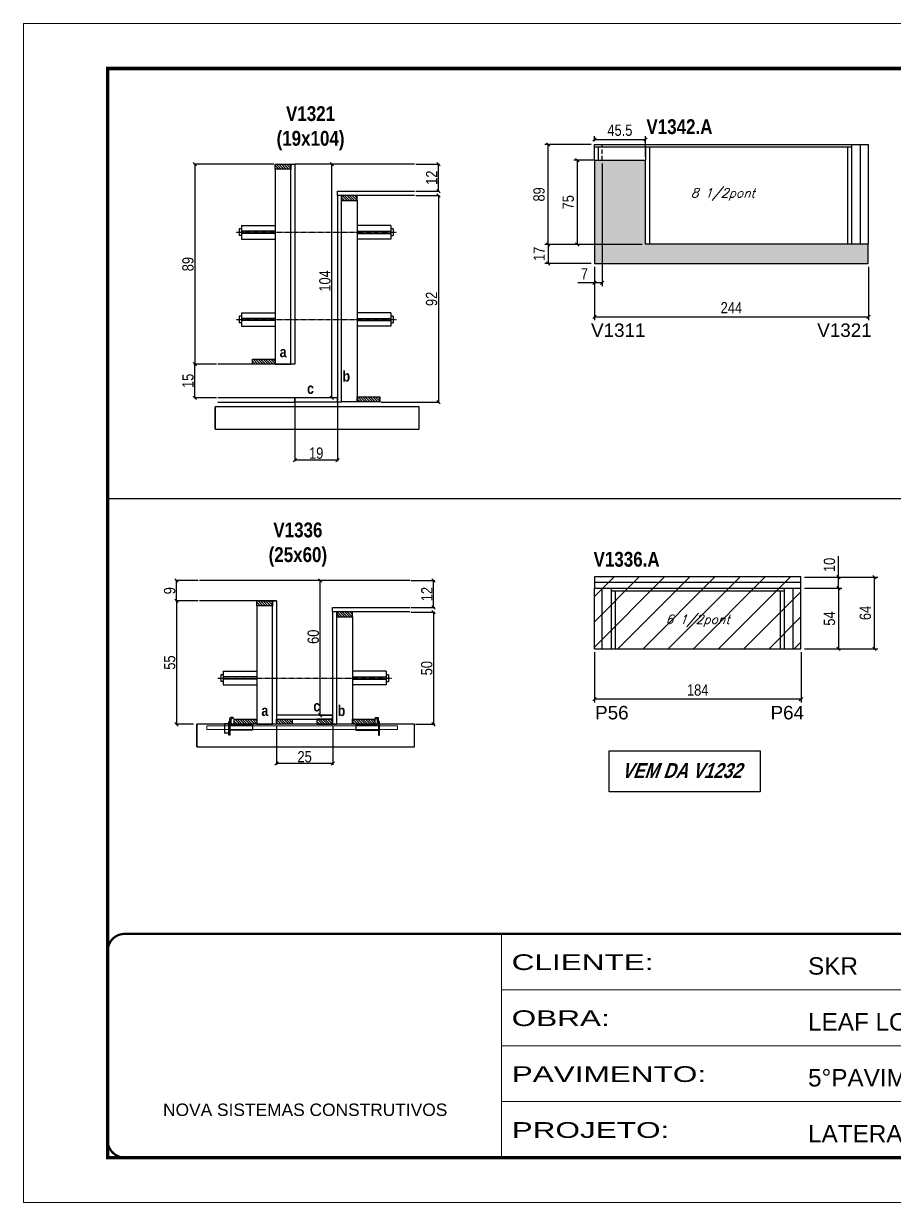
# Model space of a CAD drawing. Extents: x 3309 to 10384, y -2522 to 14608.
# Drawn here: x 3309 to 4085, y 4369 to 5419 of the extents above; entities that cross this region are included whole.
import ezdxf

# ---------------------------------------------------------------- set-up
doc = ezdxf.new("R2010")
doc.units = 0
for name, pattern in [('CONTINUO', [0]), ('DASHED', [0.75, 0.5, -0.25]), ('HIDDEN', [0.375, 0.25, -0.125])]:
    doc.linetypes.add(name, pattern=pattern)
for name, color, linetype in [('5', 5, 'Continuous'), ('barrote', 251, 'Continuous'), ('COTA', 241, 'Continuous'), ('detalhes', 4, 'Continuous'), ('NOMENCLATURA', 7, 'Continuous'), ('Painéis', 200, 'Continuous'), ('presilha', 1, 'Continuous'), ('SARR_2.2x10', 60, 'Continuous'), ('SARR_2.2x7', 40, 'Continuous'), ('SARR_3.5x7', 81, 'Continuous'), ('TENSOR', 3, 'Continuous'), ('texto', 7, 'Continuous')]:
    doc.layers.add(name, color=color, linetype=linetype)
for name, color, linetype, lineweight in [('CONCRETO', 251, 'Continuous', 25), ('Folhas', 255, 'Continuous', 9), ('Hachura', 251, 'Continuous', 9), ('SARRAFO DE PRESSAO', 251, 'DASHED', 9), ('SCO-___-LAJ', 2, 'Continuous', 0)]:
    doc.layers.add(name, color=color, linetype=linetype, lineweight=lineweight)
doc.styles.add('ARIAL', font='arial.ttf')
doc.styles.add('COTA TECNICA', font='techl___.ttf', dxfattribs={"height": 10})
doc.styles.add('COTA TECNICA 2X', font='techl___.ttf', dxfattribs={"height": 10})
doc.styles.add('Romans', font='romans.shx')
doc.styles.get("Standard").update_dxf_attribs({"font": 'arial.ttf'})
doc.styles.add('TECNICA', font='techb___.ttf', dxfattribs={"height": 10})
doc.styles.add('Tecnologia', font='')
doc.styles.get('Tecnologia').set_extended_font_data('Forgotten Futurist')
doc.dimstyles.new('PAINEL', dxfattribs={"dimtxt": 10, "dimasz": 3, "dimexe": 3, "dimexo": 3, "dimgap": 3, "dimtad": 1, "dimdec": 1, "dimzin": 12, "dimdsep": 46, "dimtxsty": 'COTA TECNICA', "dimblk1": 'OBLIQUE', "dimblk2": 'OBLIQUE', "dimsah": 1, "dimcen": 0.9, "dimclrd": 4, "dimclre": 4, "dimclrt": 240, "dimadec": 1, "dimazin": 3, "dimtfac": 1, "dimtdec": 1, "dimtmove": 0, "dimatfit": 3, "dimfxl": 1, "dimtolj": 1, "dimtzin": 12, "dimarcsym": 0})
doc.dimstyles.new('SECAO', dxfattribs={"dimscale": 0.333333, "dimtxt": 5, "dimasz": 9, "dimexe": 3, "dimexo": 3, "dimgap": 3, "dimtad": 1, "dimdec": 1, "dimlfac": 0.5, "dimzin": 12, "dimdsep": 46, "dimtxsty": 'COTA TECNICA 2X', "dimblk1": 'OBLIQUE', "dimblk2": 'OBLIQUE', "dimsah": 1, "dimcen": 0.9, "dimclrd": 4, "dimclre": 4, "dimclrt": 240, "dimadec": 1, "dimazin": 3, "dimtfac": 1, "dimtdec": 1, "dimtmove": 0, "dimatfit": 3, "dimfxl": 1, "dimtolj": 1, "dimtzin": 12, "dimarcsym": 0})

# ---------------------------------------------------------------- blocks, each defined once
blk = doc.blocks.new('9999999999')
at = {"color": 30, "linetype": 'CONTINUO'}
for p, q in [((98564.6, 34230.2), (98564.6, 34429.4)), ((98564.6, 34379.6), (99584, 34379.6)), ((98564.6, 34329.8), (99488, 34329.8)), ((98564.6, 34280), (99488, 34280))]:
    blk.add_line(p, q, dxfattribs=at)
at = {"color": 30, "linetype": 'CONTINUO', "const_width": 2}
blk.add_lwpolyline([(99584, 34230.2), (99584, 34414.4, 0.414214), (99569, 34429.4), (98229, 34429.4, 0.414214), (98214, 34414.4), (98214, 34245.2, 0.414214), (98229, 34230.2), (99584, 34230.2)], format="xyb", dxfattribs=at)
at = {"layer": 'Folhas'}
blk.add_lwpolyline([(98139, 34190.2), (99624, 34190.2), (99624, 35240.2), (98139, 35240.2)], close=True, dxfattribs=at)
at = {"layer": 'Folhas', "color": 30, "const_width": 3}
blk.add_lwpolyline([(98214, 34230.2), (99584, 34230.2), (99584, 35200.2), (98214, 35200.2)], close=True, dxfattribs=at)
at = {"color": 7, "linetype": 'Continuous', "ltscale": 5, "style": 'ARIAL'}
for s, height, p in [('SKR', 15.48, (98837.7, 34393.1)), ('LEAF LOEFGREN', 15.483, (98837.7, 34343.3)), ('5°PAVIMENTO', 15.483, (98837.7, 34293.5)), ('NOVA SISTEMAS CONSTRUTIVOS', 11.059, (98263.2, 34267.2)), ('LATERAIS DE VIGAS', 15.483, (98837.7, 34243.7))]:
    blk.add_text(s, height=height, dxfattribs=at).set_placement(p)
at = {"layer": 'Folhas', "color": 7, "style": 'Tecnologia', "width": 1.5}
for s, p in [('CLIENTE:', (98573.7, 34397.2)), ('OBRA:', (98573.7, 34347.3)), ('PAVIMENTO:', (98573.7, 34297.5)), ('PROJETO:', (98573.7, 34247.7))]:
    blk.add_text(s, height=14, dxfattribs=at).set_placement(p)
blk = doc.blocks.new('_Oblique')
at = {"color": 0, "linetype": 'ByBlock', "lineweight": -2}
blk.add_line((-0.5, -0.5), (0.5, 0.5), dxfattribs=at)
blk = doc.blocks.new('*D894')
at = {"layer": 'COTA', "color": 4, "lineweight": -2, "transparency": 16777216}
for p, q in [((3534.7, 4794.1), (3534.7, 4759.1)), ((3584.7, 4794.1), (3584.7, 4759.1)), ((3584.7, 4760.1), (3534.7, 4760.1))]:
    blk.add_line(p, q, dxfattribs=at)
at = {"layer": 'Defpoints', "color": 0, "transparency": 16777216}
for p in [(3534.7, 4795.1), (3584.7, 4795.1), (3534.7, 4760.1)]:
    blk.add_point(p, dxfattribs=at)
at = {"layer": 'COTA', "color": 4, "lineweight": -2, "transparency": 16777216, "xscale": 3, "yscale": 3, "zscale": 3, "rotation": 180}
blk.add_blockref('_Oblique', (3534.7, 4760.1), dxfattribs=at)
at = {"layer": 'COTA', "color": 4, "lineweight": -2, "transparency": 16777216, "xscale": 3, "yscale": 3, "zscale": 3}
blk.add_blockref('_Oblique', (3584.7, 4760.1), dxfattribs=at)
at = {"layer": 'COTA', "color": 240, "transparency": 16777216, "insert": (3559.7, 4766.2), "char_height": 10, "attachment_point": 5, "style": 'COTA TECNICA 2X'}
blk.add_mtext('\\A1;25', dxfattribs=at)
blk = doc.blocks.new('PRESILHA METÁLICA 1')
at = {"layer": 'presilha'}
for p, q in [((7.5, 10.6), (7.5, 19.9)), ((12, 21), (8.6, 21)), ((9, 11.6), (9, 18.9)), ((12, 19.5), (9.6, 19.5)), ((12, 21), (12, 19.5)), ((0, 13), (6, 13)), ((0, 13), (0, 0)), ((6, 0), (0, 0)), ((6, 15.5), (7.5, 15.5)), ((6, -2.5), (6, 15.5)), ((6, 13), (6, 0)), ((7.5, 15.5), (7.5, -2.5)), ((37.5, 4.1), (7.5, 4.1)), ((37.5, 11), (9.6, 11)), ((37.5, 11), (37.5, 4.1)), ((7.5, -2.5), (6, -2.5))]:
    blk.add_line(p, q, dxfattribs=at)
for centre, radius, start, end in [((8.6, 19.9), 1.14, 90, 180), ((9.6, 18.9), 0.57, 90, 180), ((9.6, 11.6), 0.57, 180, 270)]:
    blk.add_arc(centre, radius, start, end, dxfattribs=at)
blk = doc.blocks.new('PRESILHA METÁLICA 2')
at = {"layer": 'presilha'}
for p, q in [((-5.2, 23.5), (-5.2, 22)), ((-5.2, 23.5), (-1.9, 23.5)), ((-5.2, 22), (-2.8, 22)), ((-2.2, 14.1), (-2.2, 21.4)), ((0.8, 18), (-0.8, 18)), ((-0.8, 18), (-0.8, 0)), ((-0.8, 14.6), (-0.8, 22.4)), ((0.8, 0), (0.8, 18)), ((-30.8, 13.5), (-30.8, 6.6)), ((-30.8, 13.5), (-2.8, 13.5)), ((-30.8, 6.6), (-0.8, 6.6)), ((-0.8, 0), (0.8, 0))]:
    blk.add_line(p, q, dxfattribs=at)
for centre, radius, start, end in [((-2.8, 21.4), 0.57, 0, 90), ((-1.9, 22.4), 1.14, 0, 90), ((-2.8, 14.1), 0.57, 270, 0)]:
    blk.add_arc(centre, radius, start, end, dxfattribs=at)
blk = doc.blocks.new('*D895')
at = {"layer": 'COTA', "color": 4, "lineweight": -2, "transparency": 16777216}
for p, q in [((3465, 4905.1), (3444.6, 4905.1)), ((3445.6, 4905.1), (3445.6, 4795.1)), ((3460.8, 4795.1), (3444.6, 4795.1))]:
    blk.add_line(p, q, dxfattribs=at)
at = {"layer": 'Defpoints', "color": 0, "transparency": 16777216}
for p in [(3466, 4905.1), (3445.6, 4795.1), (3461.8, 4795.1)]:
    blk.add_point(p, dxfattribs=at)
at = {"layer": 'COTA', "color": 4, "lineweight": -2, "transparency": 16777216, "xscale": 3, "yscale": 3, "zscale": 3}
for p, rotation in [((3445.6, 4905.1), 90), ((3445.6, 4795.1), 270)]:
    blk.add_blockref('_Oblique', p, dxfattribs=dict(at, rotation=rotation))
at = {"layer": 'COTA', "color": 240, "transparency": 16777216, "insert": (3439.5, 4850.1), "char_height": 10, "attachment_point": 5, "rotation": 90, "style": 'COTA TECNICA 2X'}
blk.add_mtext('\\A1;55', dxfattribs=at)
blk = doc.blocks.new('*D896')
at = {"layer": 'COTA', "color": 4, "lineweight": -2, "transparency": 16777216}
for p, q in [((3654.4, 4895.1), (3675.6, 4895.1)), ((3674.6, 4895.1), (3674.6, 4795.1)), ((3658.5, 4795.1), (3675.6, 4795.1))]:
    blk.add_line(p, q, dxfattribs=at)
at = {"layer": 'Defpoints', "color": 0, "transparency": 16777216}
for p in [(3653.4, 4895.1), (3657.5, 4795.1), (3674.6, 4795.1)]:
    blk.add_point(p, dxfattribs=at)
at = {"layer": 'COTA', "color": 4, "lineweight": -2, "transparency": 16777216, "xscale": 3, "yscale": 3, "zscale": 3}
for p, rotation in [((3674.6, 4895.1), 90), ((3674.6, 4795.1), 270)]:
    blk.add_blockref('_Oblique', p, dxfattribs=dict(at, rotation=rotation))
at = {"layer": 'COTA', "color": 240, "transparency": 16777216, "insert": (3668.5, 4845.1), "char_height": 10, "attachment_point": 5, "rotation": 90, "style": 'COTA TECNICA 2X'}
blk.add_mtext('\\A1;50', dxfattribs=at)
blk = doc.blocks.new('*D897')
at = {"layer": 'COTA', "color": 4, "lineweight": -2, "transparency": 16777216}
for p, q in [((3583.7, 4923.1), (3572.5, 4923.1)), ((3573.5, 4803.1), (3573.5, 4923.1)), ((3583.7, 4803.1), (3572.5, 4803.1))]:
    blk.add_line(p, q, dxfattribs=at)
at = {"layer": 'Defpoints', "color": 0, "transparency": 16777216}
for p in [(3573.5, 4923.1), (3584.7, 4923.1), (3584.7, 4803.1)]:
    blk.add_point(p, dxfattribs=at)
at = {"layer": 'COTA', "color": 4, "lineweight": -2, "transparency": 16777216, "xscale": 3, "yscale": 3, "zscale": 3}
for p, rotation in [((3573.5, 4923.1), 90), ((3573.5, 4803.1), 270)]:
    blk.add_blockref('_Oblique', p, dxfattribs=dict(at, rotation=rotation))
at = {"layer": 'COTA', "color": 240, "transparency": 16777216, "insert": (3567.4, 4873.1), "char_height": 10, "attachment_point": 5, "rotation": 90, "style": 'COTA TECNICA 2X'}
blk.add_mtext('\\A1;60', dxfattribs=at)
blk = doc.blocks.new('*D898')
at = {"layer": 'COTA', "color": 4, "lineweight": -2, "transparency": 16777216}
for p, q in [((3654.4, 4923.1), (3675.6, 4923.1)), ((3674.6, 4899.1), (3674.6, 4923.1)), ((3654.4, 4899.1), (3675.6, 4899.1))]:
    blk.add_line(p, q, dxfattribs=at)
at = {"layer": 'Defpoints', "color": 0, "transparency": 16777216}
for p in [(3653.4, 4923.1), (3674.6, 4923.1), (3653.4, 4899.1)]:
    blk.add_point(p, dxfattribs=at)
at = {"layer": 'COTA', "color": 4, "lineweight": -2, "transparency": 16777216, "xscale": 3, "yscale": 3, "zscale": 3}
for p, rotation in [((3674.6, 4923.1), 90), ((3674.6, 4899.1), 270)]:
    blk.add_blockref('_Oblique', p, dxfattribs=dict(at, rotation=rotation))
at = {"layer": 'COTA', "color": 240, "transparency": 16777216, "insert": (3668.5, 4911.1), "char_height": 10, "attachment_point": 5, "rotation": 90, "style": 'COTA TECNICA 2X'}
blk.add_mtext('\\A1;12', dxfattribs=at)
blk = doc.blocks.new('*D899')
at = {"layer": 'COTA', "color": 4, "lineweight": -2, "transparency": 16777216}
for p, q in [((3465, 4923.1), (3444.6, 4923.1)), ((3445.6, 4905.1), (3445.6, 4923.1)), ((3465, 4905.1), (3444.6, 4905.1))]:
    blk.add_line(p, q, dxfattribs=at)
at = {"layer": 'Defpoints', "color": 0, "transparency": 16777216}
for p in [(3445.6, 4923.1), (3466, 4923.1), (3466, 4905.1)]:
    blk.add_point(p, dxfattribs=at)
at = {"layer": 'COTA', "color": 4, "lineweight": -2, "transparency": 16777216, "xscale": 3, "yscale": 3, "zscale": 3}
for p, rotation in [((3445.6, 4923.1), 90), ((3445.6, 4905.1), 270)]:
    blk.add_blockref('_Oblique', p, dxfattribs=dict(at, rotation=rotation))
at = {"layer": 'COTA', "color": 240, "transparency": 16777216, "insert": (3439.5, 4914.1), "char_height": 10, "attachment_point": 5, "rotation": 90, "style": 'COTA TECNICA 2X'}
blk.add_mtext('\\A1;9', dxfattribs=at)
blk = doc.blocks.new('*D908')
at = {"layer": 'COTA', "color": 4, "lineweight": -2, "transparency": 16777216}
for p, q in [((3817.8, 4859.3), (3817.8, 4814.5)), ((4001.8, 4859.3), (4001.8, 4814.5)), ((4001.8, 4817.5), (3817.8, 4817.5))]:
    blk.add_line(p, q, dxfattribs=at)
at = {"layer": 'Defpoints', "color": 0, "transparency": 16777216}
for p in [(3817.8, 4862.3), (4001.8, 4862.3), (3817.8, 4817.5)]:
    blk.add_point(p, dxfattribs=at)
at = {"layer": 'COTA', "color": 4, "lineweight": -2, "transparency": 16777216, "xscale": 3, "yscale": 3, "zscale": 3, "rotation": 180}
blk.add_blockref('_Oblique', (3817.8, 4817.5), dxfattribs=at)
at = {"layer": 'COTA', "color": 4, "lineweight": -2, "transparency": 16777216, "xscale": 3, "yscale": 3, "zscale": 3}
blk.add_blockref('_Oblique', (4001.8, 4817.5), dxfattribs=at)
at = {"layer": 'COTA', "color": 240, "transparency": 16777216, "insert": (3909.8, 4825.6), "char_height": 10, "attachment_point": 5, "style": 'COTA TECNICA'}
blk.add_mtext('\\A1;184', dxfattribs=at)
blk = doc.blocks.new('*D900')
at = {"layer": 'COTA', "color": 4, "lineweight": -2, "transparency": 16777216}
for p, q in [((4004.8, 4916.3), (4038.3, 4916.3)), ((4035.3, 4916.3), (4035.3, 4862.3)), ((4004.8, 4862.3), (4038.3, 4862.3))]:
    blk.add_line(p, q, dxfattribs=at)
at = {"layer": 'Defpoints', "color": 0, "transparency": 16777216}
for p in [(4001.8, 4916.3), (4001.8, 4862.3), (4035.3, 4862.3)]:
    blk.add_point(p, dxfattribs=at)
at = {"layer": 'COTA', "color": 4, "lineweight": -2, "transparency": 16777216, "xscale": 3, "yscale": 3, "zscale": 3}
for p, rotation in [((4035.3, 4916.3), 90), ((4035.3, 4862.3), 270)]:
    blk.add_blockref('_Oblique', p, dxfattribs=dict(at, rotation=rotation))
at = {"layer": 'COTA', "color": 240, "transparency": 16777216, "insert": (4027.2, 4889.3), "char_height": 10, "attachment_point": 5, "rotation": 90, "style": 'COTA TECNICA'}
blk.add_mtext('\\A1;54', dxfattribs=at)
blk = doc.blocks.new('*D901')
at = {"layer": 'COTA', "color": 4, "lineweight": -2, "transparency": 16777216}
for p, q in [((4035.3, 4926.3), (4035.3, 4944.8)), ((4004.8, 4926.3), (4038.3, 4926.3)), ((4035.3, 4916.3), (4035.3, 4926.3)), ((4004.8, 4916.3), (4038.3, 4916.3))]:
    blk.add_line(p, q, dxfattribs=at)
at = {"layer": 'Defpoints', "color": 0, "transparency": 16777216}
for p in [(4001.8, 4926.3), (4035.3, 4926.3), (4001.8, 4916.3)]:
    blk.add_point(p, dxfattribs=at)
at = {"layer": 'COTA', "color": 4, "lineweight": -2, "transparency": 16777216, "xscale": 3, "yscale": 3, "zscale": 3}
for p, rotation in [((4035.3, 4926.3), 90), ((4035.3, 4916.3), 270)]:
    blk.add_blockref('_Oblique', p, dxfattribs=dict(at, rotation=rotation))
at = {"layer": 'COTA', "color": 240, "transparency": 16777216, "insert": (4027.2, 4937.1), "char_height": 10, "attachment_point": 5, "rotation": 90, "style": 'COTA TECNICA'}
blk.add_mtext('\\A1;10', dxfattribs=at)
blk = doc.blocks.new('*D902')
at = {"layer": 'COTA', "color": 4, "lineweight": -2, "transparency": 16777216}
for p, q in [((4004.8, 4926.3), (4070.2, 4926.3)), ((4067.2, 4862.3), (4067.2, 4926.3)), ((4004.8, 4862.3), (4070.2, 4862.3))]:
    blk.add_line(p, q, dxfattribs=at)
at = {"layer": 'Defpoints', "color": 0, "transparency": 16777216}
for p in [(4001.8, 4926.3), (4067.2, 4926.3), (4001.8, 4862.3)]:
    blk.add_point(p, dxfattribs=at)
at = {"layer": 'COTA', "color": 4, "lineweight": -2, "transparency": 16777216, "xscale": 3, "yscale": 3, "zscale": 3}
for p, rotation in [((4067.2, 4926.3), 90), ((4067.2, 4862.3), 270)]:
    blk.add_blockref('_Oblique', p, dxfattribs=dict(at, rotation=rotation))
at = {"layer": 'COTA', "color": 240, "transparency": 16777216, "insert": (4059.1, 4894.3), "char_height": 10, "attachment_point": 5, "rotation": 90, "style": 'COTA TECNICA'}
blk.add_mtext('\\A1;64', dxfattribs=at)
blk = doc.blocks.new('*D1022')
at = {"layer": 'COTA', "color": 4, "lineweight": -2, "transparency": 16777216}
for p, q in [((3551, 5081.4), (3551, 5029.5)), ((3589, 5081.4), (3589, 5029.5)), ((3589, 5030.5), (3551, 5030.5))]:
    blk.add_line(p, q, dxfattribs=at)
at = {"layer": 'Defpoints', "color": 0, "transparency": 16777216}
for p in [(3551, 5082.4), (3589, 5082.4), (3551, 5030.5)]:
    blk.add_point(p, dxfattribs=at)
at = {"layer": 'COTA', "color": 4, "lineweight": -2, "transparency": 16777216, "xscale": 3, "yscale": 3, "zscale": 3, "rotation": 180}
blk.add_blockref('_Oblique', (3551, 5030.5), dxfattribs=at)
at = {"layer": 'COTA', "color": 4, "lineweight": -2, "transparency": 16777216, "xscale": 3, "yscale": 3, "zscale": 3}
blk.add_blockref('_Oblique', (3589, 5030.5), dxfattribs=at)
at = {"layer": 'COTA', "color": 240, "transparency": 16777216, "insert": (3570, 5036.6), "char_height": 10, "attachment_point": 5, "style": 'COTA TECNICA 2X'}
blk.add_mtext('\\A1;19', dxfattribs=at)
blk = doc.blocks.new('*D1023')
at = {"layer": 'COTA', "color": 4, "lineweight": -2, "transparency": 16777216}
for p, q in [((3532.4, 5294), (3460.9, 5294)), ((3461.9, 5294), (3461.9, 5116)), ((3481.3, 5116), (3460.9, 5116))]:
    blk.add_line(p, q, dxfattribs=at)
at = {"layer": 'Defpoints', "color": 0, "transparency": 16777216}
for p in [(3533.4, 5294), (3461.9, 5116), (3482.3, 5116, 0)]:
    blk.add_point(p, dxfattribs=at)
at = {"layer": 'COTA', "color": 4, "lineweight": -2, "transparency": 16777216, "xscale": 3, "yscale": 3, "zscale": 3}
for p, rotation in [((3461.9, 5294), 90), ((3461.9, 5116), 270)]:
    blk.add_blockref('_Oblique', p, dxfattribs=dict(at, rotation=rotation))
at = {"layer": 'COTA', "color": 240, "transparency": 16777216, "insert": (3455.8, 5205), "char_height": 10, "attachment_point": 5, "rotation": 90, "style": 'COTA TECNICA 2X'}
blk.add_mtext('\\A1;89', dxfattribs=at)
blk = doc.blocks.new('*D1024')
at = {"layer": 'COTA', "color": 4, "lineweight": -2, "transparency": 16777216}
for p, q in [((3658.7, 5266), (3679.9, 5266)), ((3678.9, 5266), (3678.9, 5082)), ((3627.6, 5082), (3679.9, 5082))]:
    blk.add_line(p, q, dxfattribs=at)
at = {"layer": 'Defpoints', "color": 0, "transparency": 16777216}
for p in [(3657.7, 5266), (3626.6, 5082, 0), (3678.9, 5082)]:
    blk.add_point(p, dxfattribs=at)
at = {"layer": 'COTA', "color": 4, "lineweight": -2, "transparency": 16777216, "xscale": 3, "yscale": 3, "zscale": 3}
for p, rotation in [((3678.9, 5266), 90), ((3678.9, 5082), 270)]:
    blk.add_blockref('_Oblique', p, dxfattribs=dict(at, rotation=rotation))
at = {"layer": 'COTA', "color": 240, "transparency": 16777216, "insert": (3672.8, 5174), "char_height": 10, "attachment_point": 5, "rotation": 90, "style": 'COTA TECNICA 2X'}
blk.add_mtext('\\A1;92', dxfattribs=at)
blk = doc.blocks.new('*D1025')
at = {"layer": 'COTA', "color": 4, "lineweight": -2, "transparency": 16777216}
for p, q in [((3588, 5294), (3582.9, 5294)), ((3583.9, 5086), (3583.9, 5294)), ((3588, 5086), (3582.9, 5086))]:
    blk.add_line(p, q, dxfattribs=at)
at = {"layer": 'Defpoints', "color": 0, "transparency": 16777216}
for p in [(3583.9, 5294), (3589, 5294), (3589, 5086)]:
    blk.add_point(p, dxfattribs=at)
at = {"layer": 'COTA', "color": 4, "lineweight": -2, "transparency": 16777216, "xscale": 3, "yscale": 3, "zscale": 3}
for p, rotation in [((3583.9, 5294), 90), ((3583.9, 5086), 270)]:
    blk.add_blockref('_Oblique', p, dxfattribs=dict(at, rotation=rotation))
at = {"layer": 'COTA', "color": 240, "transparency": 16777216, "insert": (3577.8, 5190), "char_height": 10, "attachment_point": 5, "rotation": 90, "style": 'COTA TECNICA 2X'}
blk.add_mtext('\\A1;104', dxfattribs=at)
blk = doc.blocks.new('*D1026')
at = {"layer": 'COTA', "color": 4, "lineweight": -2, "transparency": 16777216}
for p, q in [((3658.7, 5294), (3679.9, 5294)), ((3678.9, 5270), (3678.9, 5294)), ((3658.7, 5270), (3679.9, 5270))]:
    blk.add_line(p, q, dxfattribs=at)
at = {"layer": 'Defpoints', "color": 0, "transparency": 16777216}
for p in [(3657.7, 5294), (3678.9, 5294), (3657.7, 5270)]:
    blk.add_point(p, dxfattribs=at)
at = {"layer": 'COTA', "color": 4, "lineweight": -2, "transparency": 16777216, "xscale": 3, "yscale": 3, "zscale": 3}
for p, rotation in [((3678.9, 5294), 90), ((3678.9, 5270), 270)]:
    blk.add_blockref('_Oblique', p, dxfattribs=dict(at, rotation=rotation))
at = {"layer": 'COTA', "color": 240, "transparency": 16777216, "insert": (3672.8, 5282), "char_height": 10, "attachment_point": 5, "rotation": 90, "style": 'COTA TECNICA 2X'}
blk.add_mtext('\\A1;12', dxfattribs=at)
blk = doc.blocks.new('*D1027')
at = {"layer": 'COTA', "color": 4, "lineweight": -2, "transparency": 16777216}
for p, q in [((3481.3, 5116), (3460.9, 5116)), ((3461.9, 5086), (3461.9, 5116)), ((3481.3, 5086), (3460.9, 5086))]:
    blk.add_line(p, q, dxfattribs=at)
at = {"layer": 'Defpoints', "color": 0, "transparency": 16777216}
for p in [(3461.9, 5116), (3482.3, 5116), (3482.3, 5086)]:
    blk.add_point(p, dxfattribs=at)
at = {"layer": 'COTA', "color": 4, "lineweight": -2, "transparency": 16777216, "xscale": 3, "yscale": 3, "zscale": 3}
for p, rotation in [((3461.9, 5116), 90), ((3461.9, 5086), 270)]:
    blk.add_blockref('_Oblique', p, dxfattribs=dict(at, rotation=rotation))
at = {"layer": 'COTA', "color": 240, "transparency": 16777216, "insert": (3455.8, 5101), "char_height": 10, "attachment_point": 5, "rotation": 90, "style": 'COTA TECNICA 2X'}
blk.add_mtext('\\A1;15', dxfattribs=at)
blk = doc.blocks.new('*D1021')
at = {"layer": 'COTA', "color": 4, "lineweight": -2, "transparency": 16777216}
for p, q in [((3817.8, 5202.6), (3817.8, 5155.1)), ((4061.8, 5202.6), (4061.8, 5155.1)), ((3817.8, 5158.1), (4061.8, 5158.1))]:
    blk.add_line(p, q, dxfattribs=at)
at = {"layer": 'Defpoints', "color": 0, "transparency": 16777216}
for p in [(3817.8, 5205.6, 0), (4061.8, 5205.6), (4061.8, 5158.1)]:
    blk.add_point(p, dxfattribs=at)
at = {"layer": 'COTA', "color": 4, "lineweight": -2, "transparency": 16777216, "xscale": 3, "yscale": 3, "zscale": 3, "rotation": 180}
blk.add_blockref('_Oblique', (3817.8, 5158.1), dxfattribs=at)
at = {"layer": 'COTA', "color": 4, "lineweight": -2, "transparency": 16777216, "xscale": 3, "yscale": 3, "zscale": 3}
blk.add_blockref('_Oblique', (4061.8, 5158.1), dxfattribs=at)
at = {"layer": 'COTA', "color": 240, "transparency": 16777216, "insert": (3939.8, 5166.2), "char_height": 10, "attachment_point": 5, "style": 'COTA TECNICA'}
blk.add_mtext('\\A1;244', dxfattribs=at)
blk = doc.blocks.new('*D1032')
at = {"layer": 'COTA', "color": 4, "lineweight": -2, "transparency": 16777216}
for p, q in [((3824.8, 5294.6), (3824.8, 5185.3)), ((3817.8, 5202.6), (3817.8, 5185.3)), ((3817.8, 5188.3), (3803, 5188.3)), ((3824.8, 5188.3), (3817.8, 5188.3))]:
    blk.add_line(p, q, dxfattribs=at)
at = {"layer": 'Defpoints', "color": 0, "transparency": 16777216}
for p in [(3824.8, 5297.6), (3817.8, 5205.6), (3817.8, 5188.3)]:
    blk.add_point(p, dxfattribs=at)
at = {"layer": 'COTA', "color": 4, "lineweight": -2, "transparency": 16777216, "xscale": 3, "yscale": 3, "zscale": 3, "rotation": 180}
blk.add_blockref('_Oblique', (3817.8, 5188.3), dxfattribs=at)
at = {"layer": 'COTA', "color": 4, "lineweight": -2, "transparency": 16777216, "xscale": 3, "yscale": 3, "zscale": 3}
blk.add_blockref('_Oblique', (3824.8, 5188.3), dxfattribs=at)
at = {"layer": 'COTA', "color": 240, "transparency": 16777216, "insert": (3808.9, 5196.4), "char_height": 10, "attachment_point": 5, "style": 'COTA TECNICA'}
blk.add_mtext('\\A1;7', dxfattribs=at)
blk = doc.blocks.new('*D1033')
at = {"layer": 'COTA', "color": 4, "lineweight": -2, "transparency": 16777216}
for p, q in [((3818.3, 5297.6), (3799.6, 5297.6)), ((3802.6, 5222.6), (3802.6, 5297.6)), ((3860.3, 5222.6), (3799.6, 5222.6))]:
    blk.add_line(p, q, dxfattribs=at)
at = {"layer": 'Defpoints', "color": 0, "transparency": 16777216}
for p in [(3802.6, 5297.6), (3821.3, 5297.6), (3863.3, 5222.6)]:
    blk.add_point(p, dxfattribs=at)
at = {"layer": 'COTA', "color": 4, "lineweight": -2, "transparency": 16777216, "xscale": 3, "yscale": 3, "zscale": 3}
for p, rotation in [((3802.6, 5297.6), 90), ((3802.6, 5222.6), 270)]:
    blk.add_blockref('_Oblique', p, dxfattribs=dict(at, rotation=rotation))
at = {"layer": 'COTA', "color": 240, "transparency": 16777216, "insert": (3794.5, 5260.1), "char_height": 10, "attachment_point": 5, "rotation": 90, "style": 'COTA TECNICA'}
blk.add_mtext('\\A1;75', dxfattribs=at)
blk = doc.blocks.new('*D1034')
at = {"layer": 'COTA', "color": 4, "lineweight": -2, "transparency": 16777216}
for p, q in [((3817.8, 5314.6), (3817.8, 5319.1)), ((3817.8, 5316.1), (3863.3, 5316.1)), ((3863.3, 5300.6), (3863.3, 5319.1))]:
    blk.add_line(p, q, dxfattribs=at)
at = {"layer": 'Defpoints', "color": 0, "transparency": 16777216}
for p in [(3863.3, 5316.1), (3817.8, 5311.6), (3863.3, 5297.6)]:
    blk.add_point(p, dxfattribs=at)
at = {"layer": 'COTA', "color": 4, "lineweight": -2, "transparency": 16777216, "xscale": 3, "yscale": 3, "zscale": 3, "rotation": 180}
blk.add_blockref('_Oblique', (3817.8, 5316.1), dxfattribs=at)
at = {"layer": 'COTA', "color": 4, "lineweight": -2, "transparency": 16777216, "xscale": 3, "yscale": 3, "zscale": 3}
blk.add_blockref('_Oblique', (3863.3, 5316.1), dxfattribs=at)
at = {"layer": 'COTA', "color": 240, "transparency": 16777216, "insert": (3840.5, 5324.2), "char_height": 10, "attachment_point": 5, "style": 'COTA TECNICA'}
blk.add_mtext('\\A1;45.5', dxfattribs=at)
blk = doc.blocks.new('*D1035')
at = {"layer": 'COTA', "color": 4, "lineweight": -2, "transparency": 16777216}
for p, q in [((3814.8, 5311.6), (3773.6, 5311.6)), ((3776.6, 5222.6), (3776.6, 5311.6)), ((3860.3, 5222.6), (3773.6, 5222.6))]:
    blk.add_line(p, q, dxfattribs=at)
at = {"layer": 'Defpoints', "color": 0, "transparency": 16777216}
for p in [(3776.6, 5311.6), (3817.8, 5311.6), (3863.3, 5222.6)]:
    blk.add_point(p, dxfattribs=at)
at = {"layer": 'COTA', "color": 4, "lineweight": -2, "transparency": 16777216, "xscale": 3, "yscale": 3, "zscale": 3}
for p, rotation in [((3776.6, 5311.6), 90), ((3776.6, 5222.6), 270)]:
    blk.add_blockref('_Oblique', p, dxfattribs=dict(at, rotation=rotation))
at = {"layer": 'COTA', "color": 240, "transparency": 16777216, "insert": (3768.5, 5267.1), "char_height": 10, "attachment_point": 5, "rotation": 90, "style": 'COTA TECNICA'}
blk.add_mtext('\\A1;89', dxfattribs=at)
blk = doc.blocks.new('*D1036')
at = {"layer": 'COTA', "color": 4, "lineweight": -2, "transparency": 16777216}
for p, q in [((3860.3, 5222.6), (3773.6, 5222.6)), ((3776.6, 5222.6), (3776.6, 5205.6)), ((3814.8, 5205.6), (3773.6, 5205.6))]:
    blk.add_line(p, q, dxfattribs=at)
at = {"layer": 'Defpoints', "color": 0, "transparency": 16777216}
for p in [(3863.3, 5222.6), (3776.6, 5205.6), (3817.8, 5205.6)]:
    blk.add_point(p, dxfattribs=at)
at = {"layer": 'COTA', "color": 4, "lineweight": -2, "transparency": 16777216, "xscale": 3, "yscale": 3, "zscale": 3}
for p, rotation in [((3776.6, 5222.6), 90), ((3776.6, 5205.6), 270)]:
    blk.add_blockref('_Oblique', p, dxfattribs=dict(at, rotation=rotation))
at = {"layer": 'COTA', "color": 240, "transparency": 16777216, "insert": (3768.6, 5214.1), "char_height": 10, "attachment_point": 5, "rotation": 90, "style": 'COTA TECNICA'}
blk.add_mtext('\\A1;17', dxfattribs=at)

msp = doc.modelspace()

# ---------------------------------------------------------------- hatches: boundary and pattern name
at = {"layer": 'COTA'}
h = msp.add_hatch(dxfattribs=at)
h.set_pattern_fill('AR-CONC', color=256, scale=0.03)
h.paths.add_polyline_path([(3863.26, 5297.64), (3817.76, 5297.64), (3817.76, 5205.64), (4061.76, 5205.64), (4061.76, 5222.64), (3863.26, 5222.64)])
at = {"layer": 'Hachura', "linetype": 'ByBlock'}
h = msp.add_hatch(dxfattribs=at)
h.set_pattern_fill('ANSI31', color=256, scale=5)
h.set_pattern_definition([(45, (-29.801, -2710.446), (-11.22532, 11.22532), [])])
h.paths.add_polyline_path([(4001.76, 4862.35), (4001.76, 4916.35), (3817.76, 4916.35), (3817.76, 4862.35)])
h.paths.add_polyline_path([(3817.76, 4926.35), (3817.76, 4916.35), (4001.76, 4916.35), (4001.76, 4926.35)])
at = {"layer": 'SARR_2.2x10'}
h = msp.add_hatch(dxfattribs=at)
h.set_pattern_fill('ANSI31', color=256, scale=0.5, angle=90)
h.set_pattern_definition([(135, (36706.896, -118396.1891), (-1.122532015, -1.122532015), [])])
h.paths.add_polyline_path([(3513.36, 5120.38), (3513.36, 5115.98), (3533.36, 5115.98), (3533.36, 5120.38)])
h = msp.add_hatch(dxfattribs=at)
h.set_pattern_fill('ANSI31', color=256, scale=0.5, angle=90)
h.set_pattern_definition([(135, (36800.096, -118429.7891), (-1.122532015, -1.122532015), [])])
h.paths.add_polyline_path([(3606.56, 5086.78), (3606.56, 5082.38), (3626.56, 5082.38), (3626.56, 5086.78)])
h = msp.add_hatch(dxfattribs=at)
h.set_pattern_fill('ANSI31', color=256, scale=0.5, angle=90)
h.set_pattern_definition([(135, (36690.5903, -118717.0225), (-1.122532015, -1.122532015), [])])
h.paths.add_polyline_path([(3497.05, 4799.55), (3497.05, 4795.15), (3517.05, 4795.15), (3517.05, 4799.55)])
h = msp.add_hatch(dxfattribs=at)
h.set_pattern_fill('ANSI31', color=256, scale=0.5, angle=90)
h.set_pattern_definition([(135, (36795.7903, -118717.0225), (-1.122532015, -1.122532015), [])])
h.paths.add_polyline_path([(3602.25, 4799.55), (3602.25, 4795.15), (3622.25, 4795.15), (3622.25, 4799.55)])
at = {"layer": 'SARR_2.2x7'}
h = msp.add_hatch(dxfattribs=at)
h.set_pattern_fill('ANSI31', color=256, scale=0.5, angle=90)
h.set_pattern_definition([(135, (36720.896, -118222.5891), (-1.122532015, -1.122532015), [])])
h.paths.add_polyline_path([(3547.36, 5293.98), (3547.36, 5289.58), (3533.36, 5289.58), (3533.36, 5293.98)])
h = msp.add_hatch(dxfattribs=at)
h.set_pattern_fill('ANSI31', color=256, scale=0.5, angle=90)
h.set_pattern_definition([(135, (36700.896, -118250.5891), (-1.122532015, -1.122532015), [])])
h.paths.add_polyline_path([(3592.56, 5265.98), (3592.56, 5261.58), (3606.56, 5261.58), (3606.56, 5265.98)])
h = msp.add_hatch(dxfattribs=at)
h.set_pattern_fill('ANSI31', color=256, scale=0.5, angle=90)
h.set_pattern_definition([(135, (36704.5903, -118611.4225), (-1.122532015, -1.122532015), [])])
h.paths.add_polyline_path([(3531.05, 4905.15), (3531.05, 4900.75), (3517.05, 4900.75), (3517.05, 4905.15)])
h = msp.add_hatch(dxfattribs=at)
h.set_pattern_fill('ANSI31', color=256, scale=0.5, angle=90)
h.set_pattern_definition([(135, (36696.5903, -118621.4225), (-1.122532015, -1.122532015), [])])
h.paths.add_polyline_path([(3588.25, 4895.15), (3588.25, 4890.75), (3602.25, 4890.75), (3602.25, 4895.15)])
h = msp.add_hatch(dxfattribs=at)
h.set_pattern_fill('ANSI31', color=256, scale=0.5, angle=90)
h.set_pattern_definition([(135, (36770.1903, -118717.0225), (-1.122532015, -1.122532015), [])])
h.paths.add_polyline_path([(3548.65, 4795.15), (3548.65, 4799.55), (3534.65, 4799.55), (3534.65, 4795.15)])
h = msp.add_hatch(dxfattribs=at)
h.set_pattern_fill('ANSI31', color=256, scale=0.5, angle=90)
h.set_pattern_definition([(135, (36782.1903, -118717.0225), (-1.122532015, -1.122532015), [])])
h.paths.add_polyline_path([(3570.65, 4799.55), (3570.65, 4795.15), (3584.65, 4795.15), (3584.65, 4799.55)])

# ---------------------------------------------------------------- linework, layer by layer
at = {"ltscale": 3}
for p, q in [((3501.36, 5236.36), (3501.36, 5230.36)), ((3503.36, 5236.36), (3501.36, 5236.36)), ((3503.36, 5230.36), (3501.36, 5230.36)), ((3503.36, 5239.36), (3503.36, 5227.36)), ((3503.36, 5239.36), (3533.36, 5239.36)), ((3533.36, 5234.36), (3503.36, 5234.36)), ((3533.36, 5232.36), (3503.36, 5232.36)), ((3636.56, 5239.36), (3606.56, 5239.36)), ((3606.56, 5234.36), (3636.56, 5234.36)), ((3606.56, 5232.36), (3636.56, 5232.36)), ((3636.56, 5239.36), (3636.56, 5227.36)), ((3638.56, 5236.36), (3636.56, 5236.36)), ((3636.56, 5230.36), (3638.56, 5230.36)), ((3638.56, 5236.36), (3638.56, 5230.36)), ((3503.36, 5227.36), (3533.36, 5227.36)), ((3636.56, 5227.36), (3606.56, 5227.36)), ((3501.36, 5158.67), (3501.36, 5152.67)), ((3503.36, 5158.67), (3501.36, 5158.67)), ((3503.36, 5161.67), (3503.36, 5149.67)), ((3503.36, 5161.67), (3533.36, 5161.67)), ((3533.36, 5156.67), (3503.36, 5156.67)), ((3636.56, 5161.67), (3606.56, 5161.67)), ((3606.56, 5156.67), (3636.56, 5156.67)), ((3636.56, 5161.67), (3636.56, 5149.67)), ((3638.56, 5158.67), (3636.56, 5158.67)), ((3638.56, 5158.67), (3638.56, 5152.67)), ((3503.36, 5152.67), (3501.36, 5152.67)), ((3533.36, 5154.67), (3503.36, 5154.67)), ((3503.36, 5149.67), (3533.36, 5149.67)), ((3606.56, 5154.67), (3636.56, 5154.67)), ((3636.56, 5149.67), (3606.56, 5149.67)), ((3636.56, 5152.67), (3638.56, 5152.67)), ((3487.05, 4842.32), (3487.05, 4830.32)), ((3487.05, 4842.32), (3517.05, 4842.32)), ((3632.25, 4842.32), (3602.25, 4842.32)), ((3632.25, 4842.32), (3632.25, 4830.32)), ((3485.05, 4839.32), (3485.05, 4833.32)), ((3487.05, 4839.32), (3485.05, 4839.32)), ((3487.05, 4833.32), (3485.05, 4833.32)), ((3517.05, 4837.32), (3487.05, 4837.32)), ((3517.05, 4835.32), (3487.05, 4835.32)), ((3487.05, 4830.32), (3517.05, 4830.32)), ((3602.25, 4837.32), (3632.25, 4837.32)), ((3602.25, 4835.32), (3632.25, 4835.32)), ((3632.25, 4830.32), (3602.25, 4830.32)), ((3634.25, 4839.32), (3632.25, 4839.32)), ((3632.25, 4833.32), (3634.25, 4833.32)), ((3634.25, 4839.32), (3634.25, 4833.32))]:
    msp.add_line(p, q, dxfattribs=at)
at = {"layer": 'barrote'}
for points in [[(3479.9, 5057.98), (3661.82, 5057.98), (3661.82, 5077.98), (3479.9, 5077.98)], [(3463.6, 4775.15), (3657.51, 4775.15), (3657.51, 4795.15), (3463.6, 4795.15)]]:
    msp.add_lwpolyline(points, close=True, dxfattribs=at)
at = {"layer": 'CONCRETO', "linetype": 'Continuous'}
for p, q in [((3657.66, 5293.98), (3550.96, 5293.98)), ((3550.96, 5115.98), (3482.26, 5115.98)), ((3653.35, 4923.15), (3465.95, 4923.15)), ((3534.65, 4905.15), (3465.95, 4905.15))]:
    msp.add_line(p, q, dxfattribs=at)
at = {"layer": 'COTA'}
for p, q in [((3817.76, 5297.64), (3817.76, 5205.64)), ((4061.76, 5205.64, 0), (4061.76, 5222.64)), ((3817.76, 5205.64), (4061.76, 5205.64, 0)), ((3384.37, 4996.33), (4754.37, 4996.33))]:
    msp.add_line(p, q, dxfattribs=at)
at = {"layer": 'detalhes', "color": 250}
for p, q in [((3479.9, 5057.98), (3479.9, 5077.98)), ((3463.6, 4775.15), (3463.6, 4795.15))]:
    msp.add_line(p, q, dxfattribs=at)
at = {"layer": 'NOMENCLATURA', "elevation": 0}
msp.add_lwpolyline([(3830.89, 4771.47), (3965.43, 4771.47), (3965.43, 4735.01), (3830.89, 4735.01)], close=True, dxfattribs=at)
at = {"layer": 'Painéis', "linetype": 'ByBlock'}
for p, q in [((3817.76, 5297.64), (3817.76, 5311.64)), ((3817.76, 5311.64), (4061.76, 5311.64)), ((4061.76, 5311.64), (4061.76, 5222.64)), ((3817.76, 5297.64), (3863.26, 5297.64)), ((3863.26, 5222.64), (3863.26, 5297.64)), ((4061.76, 5222.64), (3863.26, 5222.64)), ((4001.76, 4926.35, 0), (3817.76, 4926.35, 0)), ((3817.76, 4926.35, 0), (3817.76, 4916.35, 0)), ((4001.76, 4916.35, 0), (4001.76, 4926.35, 0)), ((3817.76, 4916.35, 0), (4001.76, 4916.35, 0)), ((3817.76, 4862.35, 0), (3817.76, 4916.35, 0)), ((4001.76, 4862.35, 0), (4001.76, 4916.35, 0)), ((3817.76, 4862.35, 0), (4001.76, 4862.35, 0))]:
    msp.add_line(p, q, dxfattribs=at)
at = {"layer": 'Painéis', "linetype": 'Continuous'}
for points in [[(3547.36, 5115.98), (3547.36, 5293.98), (3550.96, 5293.98), (3550.96, 5115.98)], [(3592.56, 5082.38), (3592.56, 5265.98), (3588.96, 5265.98), (3588.96, 5082.38)], [(3588.96, 5085.98), (3550.96, 5085.98), (3550.96, 5082.38), (3588.96, 5082.38)], [(3531.05, 4795.15), (3531.05, 4905.15), (3534.65, 4905.15), (3534.65, 4795.15)], [(3588.25, 4795.15), (3588.25, 4895.15), (3584.65, 4895.15), (3584.65, 4795.15)], [(3584.65, 4803.15), (3534.65, 4803.15), (3534.65, 4799.55), (3584.65, 4799.55)]]:
    msp.add_lwpolyline(points, close=True, dxfattribs=at)
at = {"layer": 'Painéis', "linetype": 'Continuous', "elevation": 0}
for points in [[(3657.66, 5265.98), (3588.96, 5265.98), (3588.96, 5269.98), (3657.66, 5269.98)], [(3653.35, 4895.15), (3584.65, 4895.15), (3584.65, 4899.15), (3653.35, 4899.15)]]:
    msp.add_lwpolyline(points, dxfattribs=at)
at = {"layer": 'Painéis', "linetype": 'Continuous'}
msp.add_lwpolyline([(3482.26, 5081.98), (3550.96, 5081.98), (3550.96, 5085.98), (3482.26, 5085.98)], dxfattribs=at)
at = {"layer": 'SARR_2.2x10', "linetype": 'ByBlock'}
msp.add_line((4001.76, 4921.35, 0), (3817.76, 4921.35, 0), dxfattribs=at)
at = {"layer": 'SARR_2.2x10'}
for points in [[(3513.36, 5120.38), (3533.36, 5120.38), (3533.36, 5115.98), (3513.36, 5115.98)], [(3606.56, 5086.78), (3626.56, 5086.78), (3626.56, 5082.38), (3606.56, 5082.38)], [(3497.05, 4799.55), (3517.05, 4799.55), (3517.05, 4795.15), (3497.05, 4795.15)], [(3602.25, 4799.55), (3622.25, 4799.55), (3622.25, 4795.15), (3602.25, 4795.15)]]:
    msp.add_lwpolyline(points, close=True, dxfattribs=at)
at = {"layer": 'SARR_2.2x7', "linetype": 'Continuous'}
for p, q in [((3817.76, 5309.44), (4046.76, 5309.44)), ((4054.76, 5222.64), (4054.76, 5311.64)), ((3824.76, 4862.35, 0), (3824.76, 4916.35, 0)), ((3832.76, 4914.15, 0), (3986.76, 4914.15, 0)), ((3994.76, 4862.35, 0), (3994.76, 4916.35, 0))]:
    msp.add_line(p, q, dxfattribs=at)
at = {"layer": 'SARR_2.2x7', "linetype": 'HIDDEN', "ltscale": 15}
msp.add_line((3824.76, 5297.64), (3824.76, 5311.64), dxfattribs=at)
at = {"layer": 'SARR_2.2x7', "elevation": 0}
for points in [[(3533.36, 5293.98), (3547.36, 5293.98), (3547.36, 5289.58), (3533.36, 5289.58)], [(3606.56, 5265.98), (3592.56, 5265.98), (3592.56, 5261.58), (3606.56, 5261.58)], [(3517.05, 4905.15), (3531.05, 4905.15), (3531.05, 4900.75), (3517.05, 4900.75)], [(3602.25, 4895.15), (3588.25, 4895.15), (3588.25, 4890.75), (3602.25, 4890.75)]]:
    msp.add_lwpolyline(points, close=True, dxfattribs=at)
at = {"layer": 'SARR_2.2x7'}
for points in [[(3534.65, 4799.55), (3548.65, 4799.55), (3548.65, 4795.15), (3534.65, 4795.15)], [(3584.65, 4799.55), (3570.65, 4799.55), (3570.65, 4795.15), (3584.65, 4795.15)]]:
    msp.add_lwpolyline(points, close=True, dxfattribs=at)
at = {"layer": 'SARR_3.5x7'}
for p, q in [((3821.26, 5309.44), (3821.26, 5297.64)), ((3863.26, 5309.44), (3863.26, 5297.64)), ((3866.76, 5309.44), (3866.76, 5222.64)), ((4043.26, 5309.44), (4043.26, 5222.64)), ((4046.76, 5311.64), (4046.76, 5222.64)), ((3832.76, 4916.35, 0), (3832.76, 4862.35, 0)), ((3836.26, 4914.15, 0), (3836.26, 4862.35, 0)), ((3983.26, 4914.15, 0), (3983.26, 4862.35, 0)), ((3986.76, 4916.35, 0), (3986.76, 4862.35, 0))]:
    msp.add_line(p, q, dxfattribs=at)
for points in [[(3547.36, 5289.58), (3533.36, 5289.58), (3533.36, 5115.98), (3547.36, 5115.98)], [(3592.56, 5261.58), (3606.56, 5261.58), (3606.56, 5082.38), (3592.56, 5082.38)], [(3531.05, 4900.75), (3517.05, 4900.75), (3517.05, 4795.15), (3531.05, 4795.15)], [(3588.25, 4890.75), (3602.25, 4890.75), (3602.25, 4795.15), (3588.25, 4795.15)]]:
    msp.add_lwpolyline(points, close=True, dxfattribs=at)
at = {"layer": 'SCO-___-LAJ', "color": 1}
msp.add_lwpolyline([(3472.6, 4793.81), (3642.43, 4793.81), (3642.43, 4790.61), (3472.6, 4790.61)], close=True, dxfattribs=at)
at = {"layer": 'TENSOR', "linetype": 'HIDDEN', "ltscale": 0.5}
for p, q in [((3498.36, 5233.36), (3641.86, 5233.36)), ((3498.36, 5155.67), (3641.86, 5155.67)), ((3482.05, 4836.32), (3637.55, 4836.32))]:
    msp.add_line(p, q, dxfattribs=at)

# ---------------------------------------------------------------- block references
at = {"layer": 'presilha', "xscale": 0.6666666666666666, "yscale": 0.6666666666666666, "zscale": 0.6666666666666666}
for name, p in [('PRESILHA METÁLICA 1', (3488.18, 4787.18)), ('PRESILHA METÁLICA 2', (3625.93, 4785.51))]:
    msp.add_blockref(name, p, dxfattribs=at)
at = {"layer": 'SARRAFO DE PRESSAO', "color": 6, "linetype": 'ByBlock'}
msp.add_blockref('9999999999', (-94829.61, -29820.95), dxfattribs=at)

# ---------------------------------------------------------------- texts
at = {"layer": '5', "linetype": 'Continuous'}
for s, rotation, p in [('V1311', 359.99996, (3814.81, 5140.13)), ('V1321', 359.99996, (4016.27, 5140.13)), ('P56', 0.00004, (3818.42, 4799.5, 0)), ('P64', 0.00004, (3974.68, 4799.5, 0))]:
    msp.add_text(s, height=12, rotation=rotation, dxfattribs=at).set_placement(p)
at = {"layer": 'detalhes', "style": 'TECNICA'}
for s, p in [('a', (3537.48, 5121.99)), ('b', (3593.46, 5100.41)), ('c', (3561.85, 5089.45)), ('a', (3521.18, 4802.51)), ('c', (3567.47, 4806.62)), ('b', (3589.15, 4802.5))]:
    msp.add_text(s, height=9.6, dxfattribs=at).set_placement(p)
at = {"layer": 'NOMENCLATURA', "style": 'TECNICA'}
for s, p in [('V1342.A', (3864.12, 5320.83)), ('V1336.A', (3817.04, 4935.53, 0))]:
    msp.add_text(s, height=13.2, dxfattribs=at).set_placement(p)
at = {"layer": 'NOMENCLATURA', "char_height": 13.2, "attachment_point": 2, "style": 'TECNICA'}
for s, insert in [('V1321\\P(19x104)', (3564.96, 5345.68)), ('V1336\\P(25x60)', (3553.68, 4974.84))]:
    msp.add_mtext_dynamic_manual_height_columns(s, width=300.2766, gutter_width=1, heights=[0], dxfattribs=dict(at, insert=insert))
at = {"layer": 'NOMENCLATURA', "insert": (3895.32, 4760.51), "char_height": 13.2, "width": 300.2766, "attachment_point": 2, "style": 'TECNICA'}
msp.add_mtext('{\\Q19;VEM DA V1232}', dxfattribs=at)
at = {"layer": 'texto', "color": 2, "char_height": 8, "attachment_point": 5, "style": 'Romans'}
for s, insert in [('{\\Q19;\\C256;8 1/2pont}', (3932.26, 5267.14)), ('{\\Q19;\\C256;6 1/2pont}', (3909.76, 4887.35, 0))]:
    msp.add_mtext(s, dxfattribs=dict(at, insert=insert))

# ---------------------------------------------------------------- dimensions: what is measured, and where the dimension line sits
at = {"layer": 'COTA'}
for base, p1, p2, picture, middle in [((3863.26, 5316.1), (3817.76, 5311.64), (3863.26, 5297.64), '*D1034', (3840.51, 5324.21)), ((3817.76, 5188.29), (3824.76, 5297.64), (3817.76, 5205.64), '*D1032', (3808.9, 5196.36)), ((4061.76, 5158.14, 0), (3817.76, 5205.64), (4061.76, 5205.64, 0), '*D1021', (3939.76, 5166.21, 0)), ((3817.76, 4817.51, 0), (4001.76, 4862.35, 0), (3817.76, 4862.35, 0), '*D908', (3909.76, 4825.6, 0))]:
    dim = msp.add_linear_dim(base=base, p1=p1, p2=p2, dimstyle='PAINEL', dxfattribs=at)
    dim.commit()
    dim.dimension.update_dxf_attribs({"geometry": picture, "text_midpoint": middle})
for base, p1, p2, dimstyle, picture, middle in [((3776.63, 5311.64), (3863.26, 5222.64), (3817.76, 5311.64), 'PAINEL', '*D1035', (3768.53, 5267.14)), ((3461.91, 5115.98, 0), (3533.36, 5293.98), (3482.26, 5115.98), 'SECAO', '*D1023', (3455.81, 5204.98, 0)), ((3583.88, 5293.98), (3588.96, 5085.98), (3588.96, 5293.98), 'SECAO', '*D1025', (3577.78, 5189.98)), ((3678.88, 5293.98), (3657.66, 5269.98), (3657.66, 5293.98), 'SECAO', '*D1026', (3672.82, 5281.98)), ((3802.61, 5297.64), (3863.26, 5222.64), (3821.26, 5297.64), 'PAINEL', '*D1033', (3794.5, 5260.14)), ((3678.88, 5081.98, 0), (3657.66, 5265.98), (3626.56, 5081.98), 'SECAO', '*D1024', (3672.79, 5173.98, 0)), ((3776.63, 5205.64), (3863.26, 5222.64), (3817.76, 5205.64), 'PAINEL', '*D1036', (3768.56, 5214.14)), ((3461.91, 5115.98), (3482.26, 5085.98), (3482.26, 5115.98), 'SECAO', '*D1027', (3455.8, 5100.98)), ((4035.32, 4926.35, 0), (4001.76, 4916.35, 0), (4001.76, 4926.35, 0), 'PAINEL', '*D901', (4027.22, 4937.06, 0)), ((3445.6, 4923.15), (3465.95, 4905.15), (3465.95, 4923.15), 'SECAO', '*D899', (3439.52, 4914.15)), ((3674.57, 4923.15), (3653.35, 4899.15), (3653.35, 4923.15), 'SECAO', '*D898', (3668.51, 4911.15)), ((4067.16, 4926.35, 0), (4001.76, 4862.35, 0), (4001.76, 4926.35, 0), 'PAINEL', '*D902', (4059.06, 4894.35, 0)), ((4035.32, 4862.35, 0), (4001.76, 4916.35, 0), (4001.76, 4862.35, 0), 'PAINEL', '*D900', (4027.21, 4889.35, 0)), ((3445.6, 4795.15, 0), (3465.95, 4905.15), (3461.84, 4795.15, 0), 'SECAO', '*D895', (3439.49, 4850.15, 0)), ((3674.57, 4795.15, 0), (3653.35, 4895.15), (3657.46, 4795.15, 0), 'SECAO', '*D896', (3668.46, 4845.15, 0))]:
    dim = msp.add_linear_dim(base=base, p1=p1, p2=p2, angle=90, dimstyle=dimstyle, dxfattribs=at)
    dim.commit()
    dim.dimension.update_dxf_attribs({"geometry": picture, "text_midpoint": middle})
for base, p1, p2, angle, picture, middle in [((3550.96, 5030.51), (3588.96, 5082.38), (3550.96, 5082.38), 180, '*D1022', (3569.96, 5030.51)), ((3573.48, 4923.15), (3584.65, 4803.15), (3584.65, 4923.15), 90, '*D897', (3573.48, 4873.15)), ((3534.65, 4760.06), (3584.65, 4795.15), (3534.65, 4795.15), 180, '*D894', (3559.65, 4760.06))]:
    dim = msp.add_linear_dim(base=base, p1=p1, p2=p2, angle=angle, dimstyle='SECAO', dxfattribs=at)
    dim.commit()
    dim.dimension.update_dxf_attribs({"geometry": picture, "text_midpoint": middle, "dimtype": 160})

doc.saveas('drawing.dxf')
